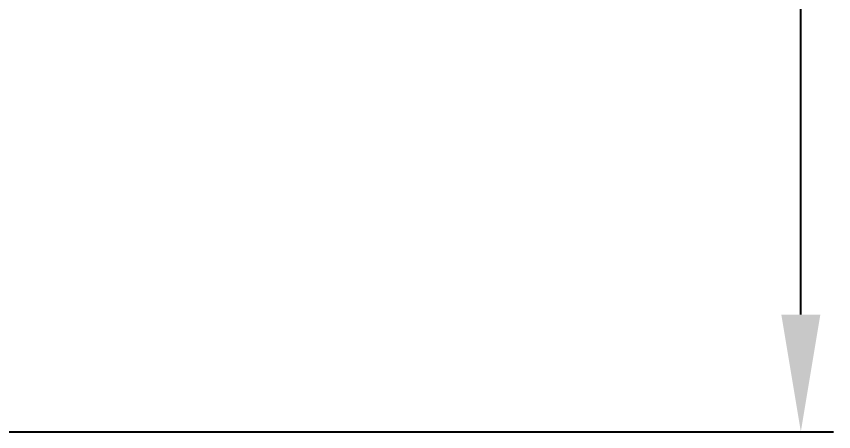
# Model space of a CAD drawing. Extents: x 10170 to 11010, y -16669 to -16075.
# Drawn here: x 10962.04 to 10979.48, y -16425.79 to -16416.92 of the extents above; entities that cross this region are included whole.
import ezdxf

# ---------------------------------------------------------------- set-up
doc = ezdxf.new("R2010")
doc.units = 0
doc.header["$MEASUREMENT"] = 0
doc.layers.get('DEFPOINTS').update_dxf_attribs({"linetype": 'CONTINUOUS'})
doc.layers.add('5', color=2, linetype='CONTINUOUS', lineweight=9)
doc.styles.get("Standard").update_dxf_attribs({"font": 'Gulim.ttf'})
doc.dimstyles.new('STANDARD$0', dxfattribs={"dimtxt": 3.5, "dimasz": 2.5, "dimexe": 0.7, "dimexo": 0.7, "dimgap": 0.5, "dimtad": 3, "dimdec": 4, "dimdsep": 46, "dimtxsty": 'Standard', "dimcen": 0, "dimclrd": 2, "dimclre": 2, "dimclrt": 4, "dimadec": 0, "dimazin": 0, "dimtp": 0.2, "dimtm": 0.1, "dimtfac": 0.5, "dimtdec": 4, "dimtmove": 1, "dimatfit": 3, "dimfxl": 0, "dimtolj": 1, "dimarcsym": 0})

# ---------------------------------------------------------------- blocks, each defined once
blk = doc.blocks.new('*D30')
at = {"layer": '5', "color": 2, "lineweight": -2}
for p, q in [((10830.381, -16194.217), (10979.478, -16194.217)), ((10978.778, -16423.29), (10978.778, -16196.717)), ((10958.432, -16425.79), (10979.478, -16425.79))]:
    blk.add_line(p, q, dxfattribs=at)
at = {"layer": '5', "color": 2}
for points in [[(10978.362, -16196.717), (10979.195, -16196.717), (10978.778, -16194.217)], [(10978.362, -16423.29), (10979.195, -16423.29), (10978.778, -16425.79)]]:
    blk.add_solid(points, dxfattribs=at)
at = {"layer": 'DEFPOINTS', "color": 0}
for p in [(10829.681, -16194.217), (10978.778, -16194.217), (10957.732, -16425.79)]:
    blk.add_point(p, dxfattribs=at)
at = {"layer": '5', "color": 4, "insert": (10974.929, -16313.007), "char_height": 3.5, "attachment_point": 5, "rotation": 90}
blk.add_mtext('\\A1;231.5', dxfattribs=at)

msp = doc.modelspace()

# ---------------------------------------------------------------- dimensions: what is measured, and where the dimension line sits
at = {"layer": '5'}
dim = msp.add_linear_dim(base=(10978.77844, -16194.2171), p1=(10957.73154, -16425.78961), p2=(10829.68058, -16194.2171), angle=90, text='231.5', dimstyle='STANDARD$0', override={"dimfxl": 1.25, "dimtfill": 1}, dxfattribs=at)
dim.commit()
dim.dimension.update_dxf_attribs({"geometry": '*D30', "text_midpoint": (10977.22784, -16313.00679), "dimtype": 160})

doc.saveas('drawing.dxf')
